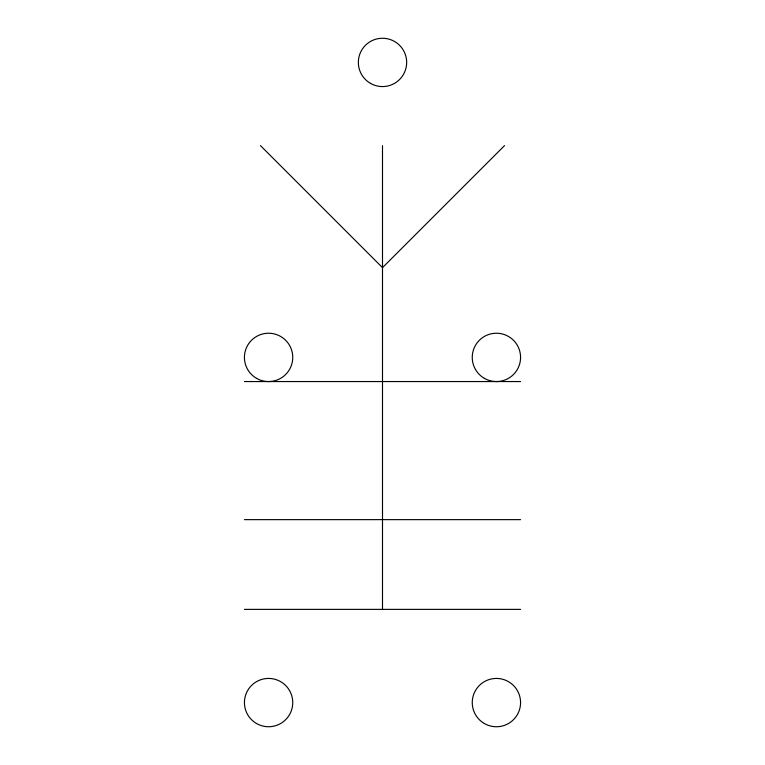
<?xml version="1.0" encoding="UTF-8"?>
<svg xmlns="http://www.w3.org/2000/svg" width="765" height="765" viewBox="0 0 765 765"><rect width="100%" height="100%" fill="white"/><g stroke="black" fill="none" stroke-linecap="round" stroke-linejoin="round"><path stroke-width="1.15" d="M504.546 145.599L382.5 267.645L260.454 145.599M244.427 381.553L520.573 381.553M244.427 519.636L520.573 519.636M244.427 609.38L520.573 609.38M382.5 145.599L382.5 609.38M370.423 83.337A24.164 24.164 0 0 0 406.664 62.414A24.164 24.164 0 0 0 370.423 41.492A24.164 24.164 0 0 0 370.423 83.337M256.505 723.508A24.164 24.164 0 0 0 292.746 702.586A24.164 24.164 0 0 0 256.505 681.663A24.164 24.164 0 0 0 256.505 723.508M256.505 378.321A24.164 24.164 0 0 0 292.746 357.398A24.164 24.164 0 0 0 256.505 336.466A24.164 24.164 0 0 0 256.505 378.321M484.331 378.321A24.164 24.164 0 0 0 520.573 357.398A24.164 24.164 0 0 0 484.331 336.466A24.164 24.164 0 0 0 484.331 378.321M484.331 723.508A24.164 24.164 0 0 0 520.573 702.586A24.164 24.164 0 0 0 484.331 681.663A24.164 24.164 0 0 0 484.331 723.508"/></g></svg>
